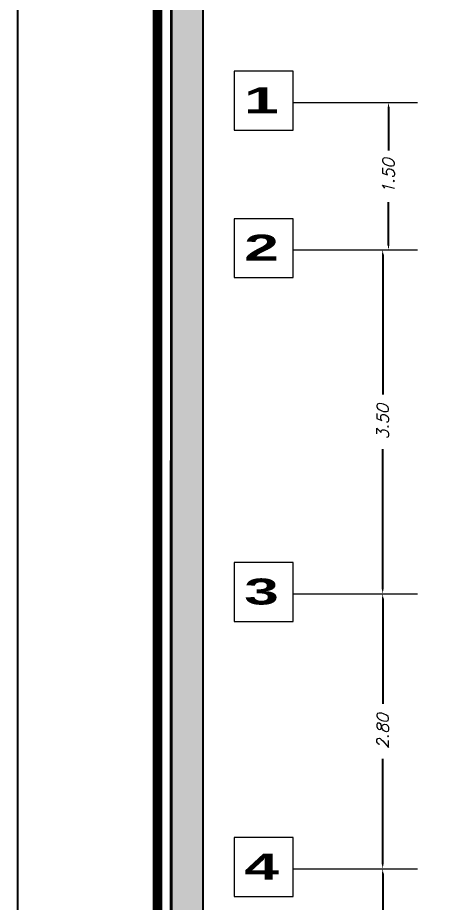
# Model space of a CAD drawing. Header units: inches. Extents: x 70 to 1974, y -315 to 363.
# Drawn here: x 100.28 to 104.58, y -223.78 to -214.78 of the extents above; entities that cross this region are included whole.
import ezdxf

# ---------------------------------------------------------------- set-up
doc = ezdxf.new("R2010")
doc.units = ezdxf.units.IN
doc.header["$MEASUREMENT"] = 0
doc.layers.add('3', color=244, linetype='Continuous', lineweight=20)
doc.layers.add('7', color=7, linetype='Continuous')
doc.layers.add('AX', color=7, linetype='Continuous', lineweight=18, true_color=0xb7ad8f)
doc.styles.add('KH1', font='', dxfattribs={"width": 1.5})
doc.styles.add('STYLE3', font='italict.shx')
doc.styles.get('KH1').set_extended_font_data('Arial Black')
doc.dimstyles.new('mo', dxfattribs={"dimscale": 0.08, "dimtxt": 1.5, "dimasz": 0.6, "dimexe": 1, "dimexo": 1, "dimgap": 1, "dimtad": 0, "dimzin": 1, "dimdsep": 46, "dimtxsty": 'STYLE3', "dimcen": 2.5, "dimse1": 1, "dimse2": 1, "dimclrd": 1, "dimclre": 2, "dimclrt": 1, "dimadec": 0, "dimazin": 0, "dimtm": 1e-09, "dimtfac": 1, "dimtix": 1, "dimtmove": 0, "dimatfit": 1, "dimfxl": 0, "dimtolj": 1, "dimtzin": 0, "dimarcsym": 0})

# ---------------------------------------------------------------- blocks, each defined once
blk = doc.blocks.new('k1')
at = {"true_color": 0x636466}
h = blk.add_hatch(color=251, dxfattribs=at)
h.dxf.hatch_style = 1
h.paths.add_polyline_path([(-480.4941, -162.334), (-480.4938, -163.0258), (-480.4944, -198.9467), (-480.1797, -198.9467), (-480.18, -162.334)])
blk.add_line((-480.1781, -162.6335), (-480.1781, -198.9489))
for points in [[(-452.3663, -202.6667), (-482.0663, -202.6667), (-482.0663, -160.6624), (-452.3663, -160.6624)], [(-482.0663, -160.6624), (-452.3663, -160.6624), (-452.3663, -202.6667), (-482.0663, -202.6667)]]:
    blk.add_lwpolyline(points, close=True)
blk.add_lwpolyline([(-480.1781, -162.6335), (-480.1781, -198.9489), (-480.4946, -198.9489), (-480.4946, -162.3188), (-480.1781, -162.3188)])
at = {"layer": '3', "const_width": 0.1}
for points in [[(-480.6413, -192.1368), (-480.6413, -162.3188)], [(-480.6413, -198.9461), (-480.6413, -162.3188)]]:
    blk.add_lwpolyline(points, dxfattribs=at)
at = {"layer": '7', "lineweight": 30}
blk.add_line((-480.5057, -198.9461), (-480.5029, -162.3188), dxfattribs=at)
blk = doc.blocks.new('*D349')
at = {"color": 1, "lineweight": -2, "transparency": 16777216}
for p, q in [((173.3625, -169.0768), (173.3625, -169.5159)), ((173.3625, -170.4808), (173.3625, -170.0417))]:
    blk.add_line(p, q, dxfattribs=at)
at = {"color": 1, "transparency": 16777216}
for points in [[(173.3545, -169.0768), (173.3705, -169.0768), (173.3625, -169.0288)], [(173.3545, -170.4808), (173.3705, -170.4808), (173.3625, -170.5288)]]:
    blk.add_solid(points, dxfattribs=at)
at = {"layer": 'Defpoints', "color": 0, "transparency": 16777216}
for p in [(173.2073, -169.0288), (173.2073, -170.5288), (173.3625, -170.5288)]:
    blk.add_point(p, dxfattribs=at)
at = {"color": 1, "transparency": 16777216, "insert": (173.3625, -169.7788), "char_height": 0.12, "attachment_point": 5, "rotation": 90, "style": 'STYLE3'}
blk.add_mtext('\\A1;1.50', dxfattribs=at)
blk = doc.blocks.new('*D350')
at = {"color": 1, "lineweight": -2, "transparency": 16777216}
for p, q in [((173.3034, -170.5768), (173.3034, -172.0017)), ((173.3034, -173.981), (173.3034, -172.556))]:
    blk.add_line(p, q, dxfattribs=at)
at = {"color": 1, "transparency": 16777216}
for points in [[(173.2954, -170.5768), (173.3114, -170.5768), (173.3034, -170.5288)], [(173.2954, -173.981), (173.3114, -173.981), (173.3034, -174.029)]]:
    blk.add_solid(points, dxfattribs=at)
at = {"layer": 'Defpoints', "color": 0, "transparency": 16777216}
for p in [(173.2073, -170.5288), (173.3034, -174.029), (173.3034, -174.029)]:
    blk.add_point(p, dxfattribs=at)
at = {"color": 1, "transparency": 16777216, "insert": (173.3034, -172.2789), "char_height": 0.12, "attachment_point": 5, "rotation": 90, "style": 'STYLE3'}
blk.add_mtext('\\A1;3.50', dxfattribs=at)
blk = doc.blocks.new('*D351')
at = {"color": 1, "lineweight": -2, "transparency": 16777216}
for p, q in [((173.3034, -174.077), (173.3034, -175.1489)), ((173.3034, -176.7808), (173.3034, -175.7089))]:
    blk.add_line(p, q, dxfattribs=at)
at = {"color": 1, "transparency": 16777216}
for points in [[(173.2954, -174.077), (173.3114, -174.077), (173.3034, -174.029)], [(173.2954, -176.7808), (173.3114, -176.7808), (173.3034, -176.8288)]]:
    blk.add_solid(points, dxfattribs=at)
at = {"layer": 'Defpoints', "color": 0, "transparency": 16777216}
for p in [(173.3034, -174.029), (173.3034, -176.8288), (173.3034, -176.8288)]:
    blk.add_point(p, dxfattribs=at)
at = {"color": 1, "transparency": 16777216, "insert": (173.3034, -175.4289), "char_height": 0.12, "attachment_point": 5, "rotation": 90, "style": 'STYLE3'}
blk.add_mtext('\\A1;2.80', dxfattribs=at)
blk = doc.blocks.new('*D352')
at = {"color": 1, "lineweight": -2, "transparency": 16777216}
for p, q in [((173.3034, -176.8768), (173.3034, -178.0517)), ((173.3034, -179.781), (173.3034, -178.606))]:
    blk.add_line(p, q, dxfattribs=at)
at = {"color": 1, "transparency": 16777216}
for points in [[(173.2954, -176.8768), (173.3114, -176.8768), (173.3034, -176.8288)], [(173.2954, -179.781), (173.3114, -179.781), (173.3034, -179.829)]]:
    blk.add_solid(points, dxfattribs=at)
at = {"layer": 'Defpoints', "color": 0, "transparency": 16777216}
for p in [(173.3034, -176.8288), (173.3034, -179.829), (173.3034, -179.829)]:
    blk.add_point(p, dxfattribs=at)
at = {"color": 1, "transparency": 16777216, "insert": (173.3034, -178.3289), "char_height": 0.12, "attachment_point": 5, "rotation": 90, "style": 'STYLE3'}
blk.add_mtext('\\A1;3.00', dxfattribs=at)
blk = doc.blocks.new('S33')
at = {"layer": 'AX', "color": 23, "linetype": 'ByBlock', "true_color": 0xbf8b78}
for p, q in [((172.3901, -169.0288), (173.6583, -169.0288)), ((172.3901, -170.5288), (173.6583, -170.5288)), ((172.3901, -174.029), (173.6583, -174.029)), ((172.3901, -176.8288), (173.6583, -176.8288))]:
    blk.add_line(p, q, dxfattribs=at)
for points in [[(172.3901, -169.3108), (172.3901, -168.7112), (171.7904, -168.7112), (171.7904, -169.3108)], [(172.3901, -170.8108), (172.3901, -170.2112), (171.7904, -170.2112), (171.7904, -170.8108)], [(172.3901, -174.311), (172.3901, -173.7113), (171.7904, -173.7113), (171.7904, -174.311)], [(172.3901, -177.1108), (172.3901, -176.5112), (171.7904, -176.5112), (171.7904, -177.1108)]]:
    blk.add_lwpolyline(points, close=True, dxfattribs=at)
at = {"layer": 'AX', "color": 23, "linetype": 'ByBlock', "true_color": 0xbf8b78, "style": 'KH1', "width": 1.5}
for s, p in [('1', (171.8924, -169.1382)), ('2', (171.8924, -170.6382)), ('3', (171.8924, -174.1384)), ('4', (171.8924, -176.9382))]:
    blk.add_text(s, height=0.2644, dxfattribs=at).set_placement(p)
dim = blk.add_aligned_dim(p1=(173.2073, -169.0288), p2=(173.2073, -170.5288), distance=0.1552, dimstyle='mo')
dim.commit()
dim.dimension.update_dxf_attribs({"geometry": '*D349', "text_midpoint": (173.3625, -169.7788)})
for base, p1, p2, picture, middle in [((173.3034, -174.029), (173.2073, -170.5288), (173.3034, -174.029), '*D350', (173.3034, -172.2789)), ((173.3034, -176.8288), (173.3034, -174.029), (173.3034, -176.8288), '*D351', (173.3034, -175.4289)), ((173.3034, -179.829), (173.3034, -176.8288), (173.3034, -179.829), '*D352', (173.3034, -178.3289))]:
    dim = blk.add_linear_dim(base=base, p1=p1, p2=p2, angle=90, dimstyle='mo', override={"dimtmove": 1})
    dim.commit()
    dim.dimension.update_dxf_attribs({"geometry": picture, "text_midpoint": middle})

msp = doc.modelspace()

# ---------------------------------------------------------------- block references
for name, p in [('k1', (582.34491, -49.27875)), ('S33', (-69.3048, -46.6143))]:
    msp.add_blockref(name, p)

doc.saveas('drawing.dxf')
